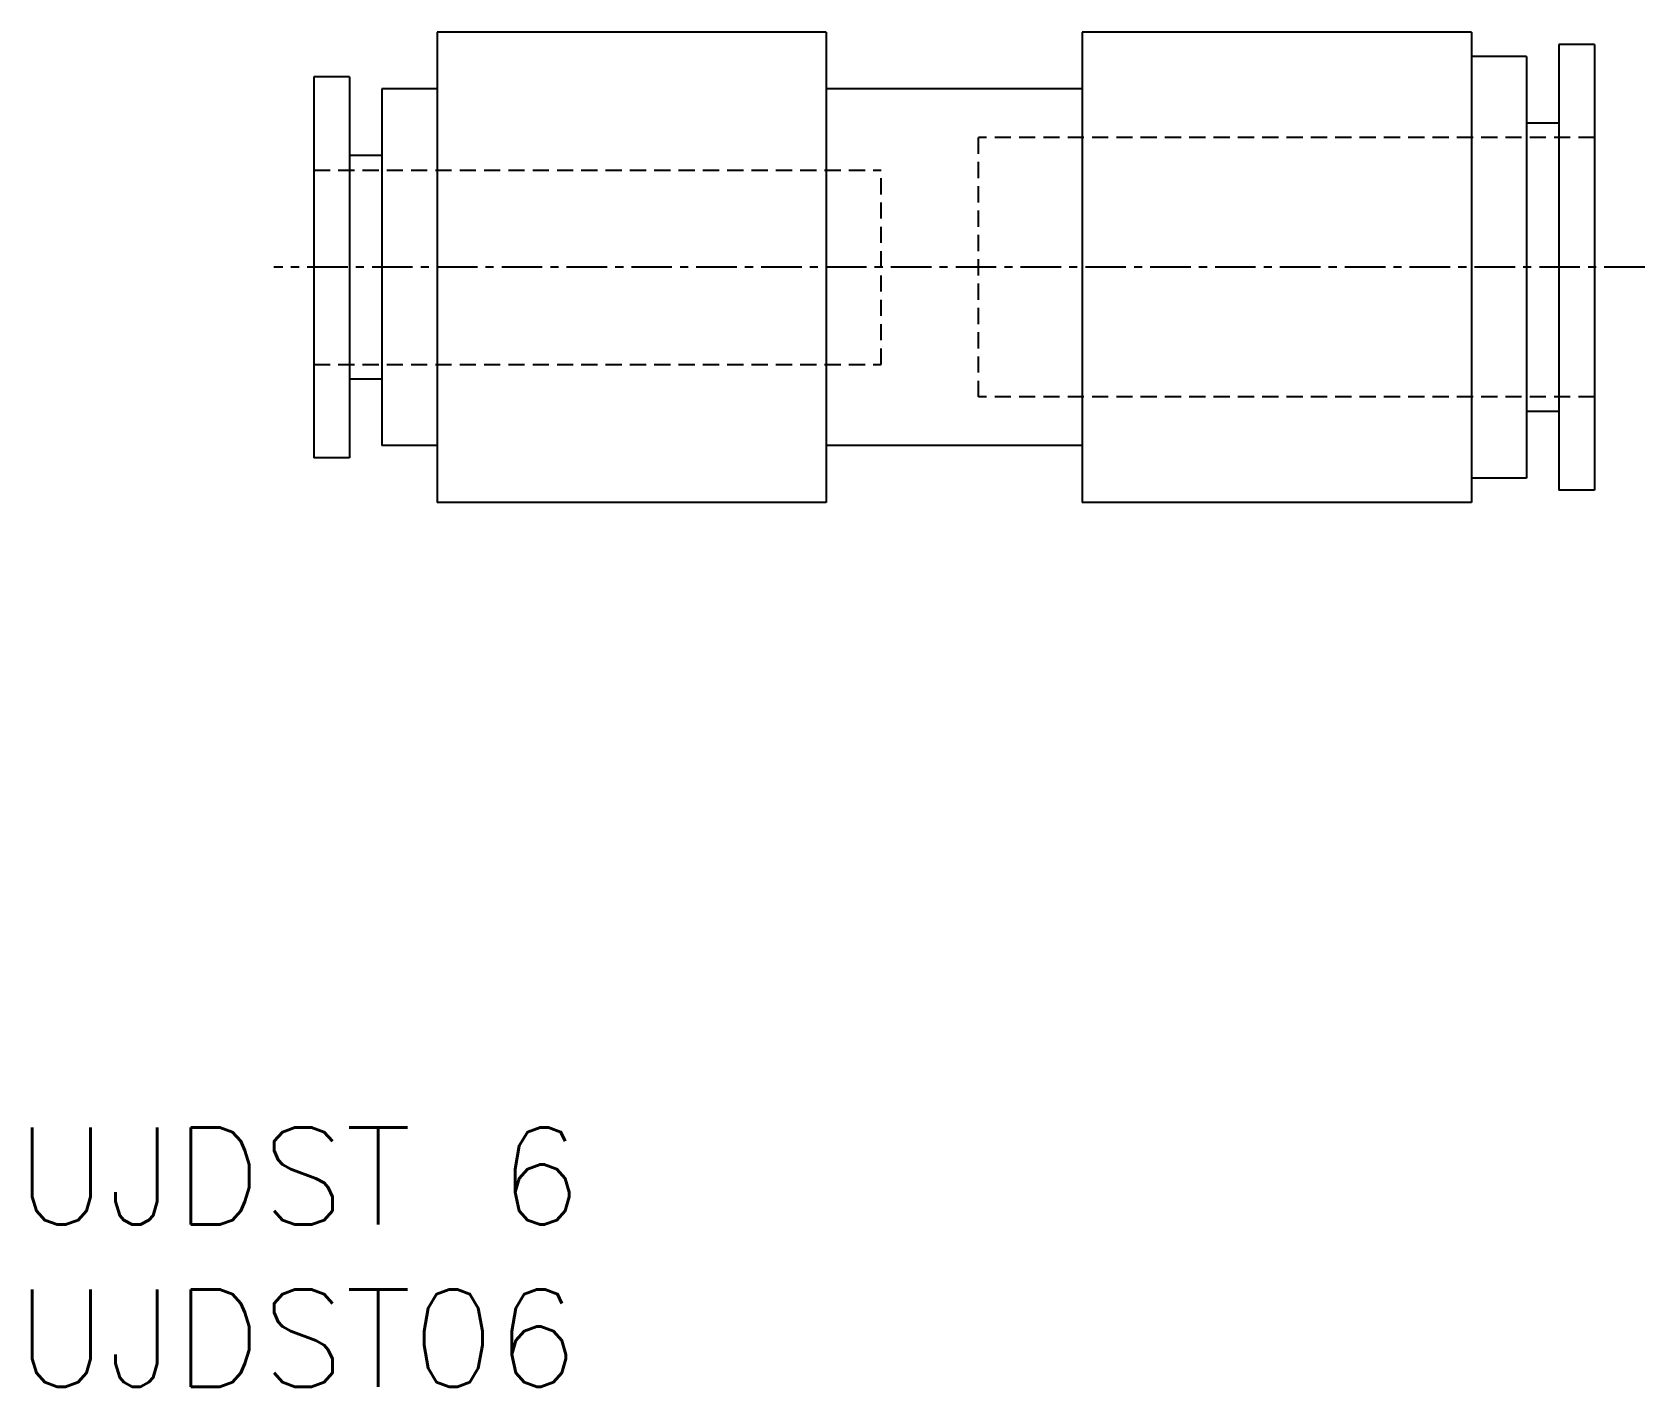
# Model space of a CAD drawing. Extents: x 0.5 to 50.2, y 0 to 41.8.
import ezdxf

# ---------------------------------------------------------------- set-up
doc = ezdxf.new("R2010")
doc.units = 0
doc.linetypes.add('CENTER', pattern=[2, 1.25, -0.25, 0.25, -0.25])
doc.linetypes.add('DASHED', pattern=[0.75, 0.5, -0.25])
doc.layers.get('0').update_dxf_attribs({"linetype": 'CONTINUOUS'})
doc.layers.add('CENTER', color=1, linetype='CENTER')
doc.styles.get("Standard").update_dxf_attribs({"font": 'txt.shx'})

# ---------------------------------------------------------------- blocks, each defined once
blk = doc.blocks.new('*U4')
at = {"color": 7, "linetype": 'CONTINUOUS'}
blk.add_text('UJDST06', height=3, dxfattribs=at).set_placement((0, 0))
blk = doc.blocks.new('*U5')
at = {"color": 7, "linetype": 'CONTINUOUS'}
blk.add_text('UJDST 6', height=3, dxfattribs=at).set_placement((0, 5))

msp = doc.modelspace()

# ---------------------------------------------------------------- linework, layer by layer
at = {"color": 7, "linetype": 'CONTINUOUS'}
for p, q in [((24.998, 41.779), (12.998, 41.779)), ((12.998, 41.779), (12.998, 27.279)), ((24.998, 41.779), (24.998, 27.279)), ((44.898, 41.779), (32.898, 41.779)), ((32.898, 41.779), (32.898, 27.279)), ((44.898, 41.779), (44.898, 27.279)), ((48.698, 41.404), (47.598, 41.404)), ((47.598, 41.404), (47.598, 27.654)), ((48.698, 41.404), (48.698, 27.654)), ((46.598, 41.029), (44.898, 41.029)), ((46.598, 41.029), (46.598, 28.029)), ((10.298, 40.404), (9.198, 40.404)), ((9.198, 40.404), (9.198, 28.654)), ((10.298, 40.404), (10.298, 28.654)), ((12.998, 40.029), (11.298, 40.029)), ((11.298, 40.029), (11.298, 29.029)), ((32.898, 40.029), (24.998, 40.029)), ((47.598, 38.979), (46.598, 38.979)), ((11.298, 37.979), (10.298, 37.979)), ((11.298, 31.079), (10.298, 31.079)), ((47.598, 30.079), (46.598, 30.079)), ((12.998, 29.029), (11.298, 29.029)), ((32.898, 29.029), (24.998, 29.029)), ((10.298, 28.654), (9.198, 28.654)), ((46.598, 28.029), (44.898, 28.029)), ((48.698, 27.654), (47.598, 27.654)), ((24.998, 27.279), (12.998, 27.279)), ((44.898, 27.279), (32.898, 27.279))]:
    msp.add_line(p, q, dxfattribs=at)
at = {"color": 3, "linetype": 'DASHED'}
for p, q in [((48.698, 38.529), (29.698, 38.529)), ((29.698, 30.529), (29.698, 38.529)), ((9.198, 37.529), (26.698, 37.529)), ((26.698, 31.529), (26.698, 37.529)), ((9.198, 31.529), (26.698, 31.529)), ((48.698, 30.529), (29.698, 30.529))]:
    msp.add_line(p, q, dxfattribs=at)
at = {"layer": 'CENTER', "color": 1, "linetype": 'CENTER'}
msp.add_line((50.244, 34.529), (7.969, 34.529), dxfattribs=at)

# ---------------------------------------------------------------- block references
at = {"color": 7, "linetype": 'CONTINUOUS'}
for name in ['*U5', '*U4']:
    msp.add_blockref(name, (0, 0), dxfattribs=at)

doc.saveas('drawing.dxf')
